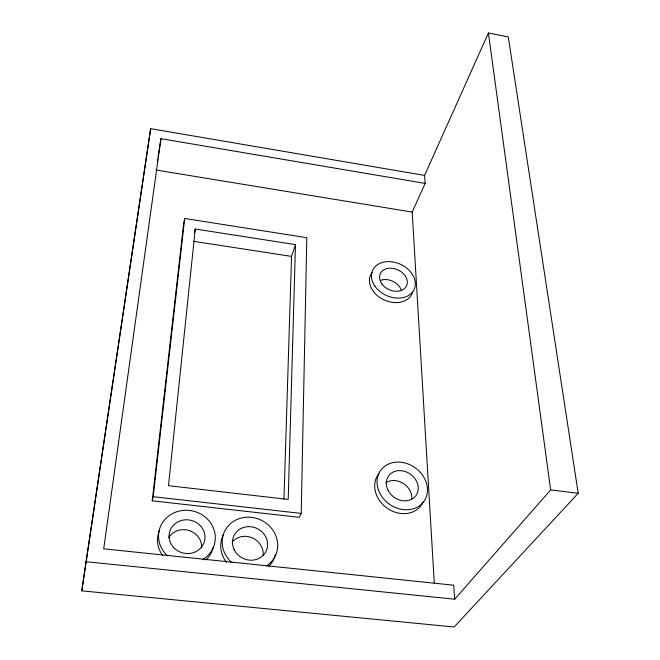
<?xml version="1.0" encoding="UTF-8"?>
<svg xmlns="http://www.w3.org/2000/svg" width="660" height="660" viewBox="0 0 660 660"><rect width="100%" height="100%" fill="white"/><g stroke="black" fill="none" stroke-linecap="round" stroke-linejoin="round"><path stroke-width="0.99" d="M301.216 513.414L306.809 237.691L184.693 218.476L183.703 223.418L152.221 500.816L299.277 517.324L301.216 513.414L153.211 496.699L152.221 500.816M295.49 244.629L288.197 499.43L168.481 485.678L195.261 229.003L295.49 244.629L291.547 256.402L283.965 499.01M153.211 496.699L184.693 218.476M425.164 183.406L160.957 138.691L103.703 548.823L453.701 585.206L454.699 599.206L86.081 561.726L81.799 590.848L454.171 627L578.201 493.267L508.274 36.894L488.408 33L424.594 175.403L425.164 183.406L412.186 212.083L434.329 583.696M86.081 561.726L150.653 128.683L424.594 175.403M81.799 590.848L150.653 128.683M157.402 160.916L157.724 158.895M158.045 156.874L160.957 138.691M194.452 232.749L195.261 229.003M454.699 599.206L550.654 489.918L488.408 33M550.654 489.918L578.201 493.267M193.644 241.337L291.547 256.402M155.95 170.008L412.186 212.083M232.097 542.19A17.556 16.327 27.5 0 1 252.211 537.817A17.556 16.327 27.5 0 1 263.159 555.514M168.581 537.751A17.729 16.64 12.2 0 1 189.115 530.508A17.729 16.64 12.2 0 1 201.597 548.047M380.713 280.269A14.289 10.783 24.8 0 1 401.181 289.74M385.77 482.765A16.591 14.008 36.2 0 1 402.988 483.227A16.591 14.008 36.2 0 1 411.832 498.605M275.212 554.845A27.992 25.938 27.2 0 1 268.562 566.56M226.537 562.386A27.992 25.938 27.2 0 1 223.344 534.806M213.221 547.297A28.281 26.458 12.6 0 1 205.73 560.035M162.855 555.769A28.281 26.458 12.6 0 1 159.332 530.698M423.01 502.227A26.441 22.234 36 0 1 388.072 508.81A26.441 22.234 36 0 1 378.865 473.657M412.624 292.025A22.745 17.069 24.7 0 1 383.592 299.673A22.745 17.069 24.7 0 1 372.108 272.423M231.866 562.642A28.182 26.045 27.1 0 1 230.282 523.801A28.182 26.045 27.1 0 1 270.947 527.662A28.182 26.045 27.1 0 1 266.483 565.925M167.689 555.976A28.471 26.565 12.9 0 1 167.681 516.796A28.471 26.565 12.9 0 1 209.269 521.111A28.471 26.565 12.9 0 1 202.579 559.597M234.036 549.392A17.853 16.492 27.1 0 0 264.338 554.037A17.853 16.492 27.1 0 0 251.724 526.861A17.853 16.492 27.1 0 0 234.036 549.392M173.423 547.321A18.034 16.822 12.9 0 0 204.006 542.702A18.034 16.822 12.9 0 0 183.661 519.997A18.034 16.822 12.9 0 0 173.423 547.321M388.105 490.347A16.855 14.124 35.8 0 0 415.734 495.899A16.855 14.124 35.8 0 0 403.046 470.968A16.855 14.124 35.8 0 0 388.105 490.347M381.868 283.915A14.487 10.832 24.7 0 0 405.916 286.968A14.487 10.832 24.7 0 0 392.502 268.323A14.487 10.832 24.7 0 0 381.868 283.915M378.271 489.489A26.614 22.308 35.8 0 0 421.014 504.611A26.614 22.308 35.8 0 0 407.451 463.733A26.614 22.308 35.8 0 0 378.271 489.489M374.913 286.151A22.869 17.102 24.7 0 0 412.929 291.547A22.869 17.102 24.7 0 0 392.329 261.896A22.869 17.102 24.7 0 0 374.913 286.151"/></g></svg>
